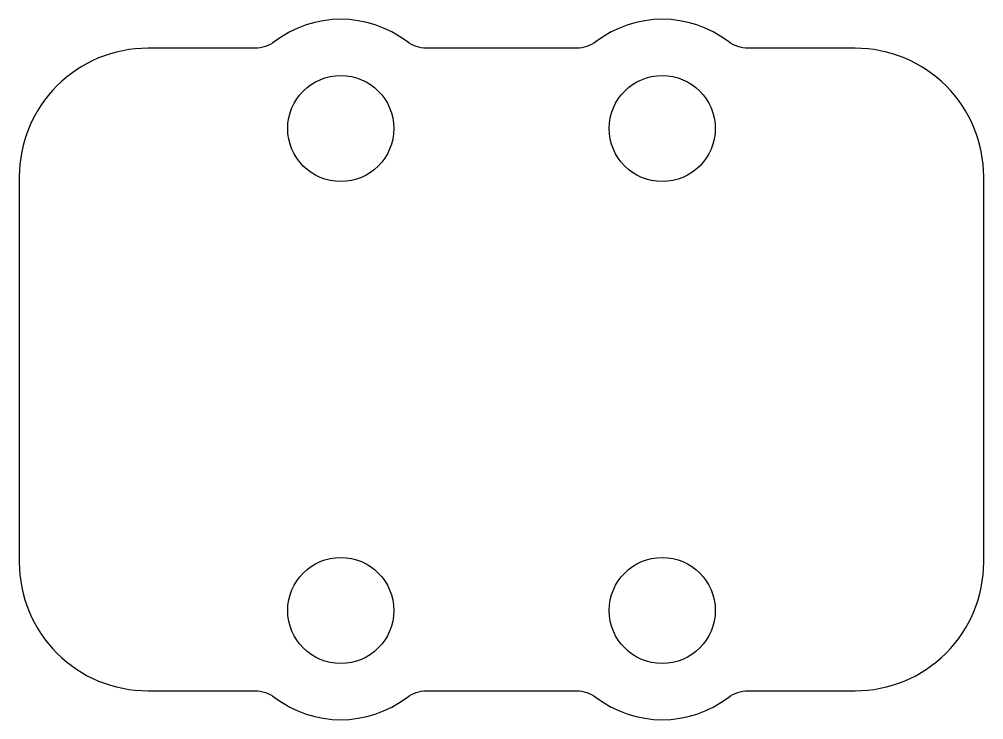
# Model space of a CAD drawing. Header units: millimetres. Extents: x -16.8 to 13.2, y -46.6 to -24.8.
import ezdxf

# ---------------------------------------------------------------- set-up
doc = ezdxf.new("R2010")
doc.units = ezdxf.units.MM
doc.layers.get('0').update_dxf_attribs({"linetype": 'CONTINUOUS'})

msp = doc.modelspace()

# ---------------------------------------------------------------- linework, layer by layer
msp.add_lwpolyline([(13.155, -41.738), (13.155, -29.738, 0.414214), (9.155, -25.738), (5.822, -25.738, -0.164212), (5.216, -25.533, 0.337526), (1.095, -25.533, -0.164212), (0.489, -25.738), (-4.178, -25.738, -0.164212), (-4.784, -25.533, 0.337526), (-8.905, -25.533, -0.164212), (-9.511, -25.738), (-12.845, -25.738, 0.414214), (-16.845, -29.738), (-16.845, -41.738, 0.414214), (-12.845, -45.738), (-9.511, -45.738, -0.164212), (-8.905, -45.942, 0.337526), (-4.784, -45.942, -0.164212), (-4.178, -45.738), (0.489, -45.738, -0.164212), (1.095, -45.942, 0.337526), (5.216, -45.942, -0.164212), (5.822, -45.738), (9.155, -45.738, 0.414214)], format="xyb", close=True)
for centre in [(-6.845, -28.238), (3.155, -28.238), (-6.845, -43.238), (3.155, -43.238)]:
    msp.add_circle(centre, 1.65)

doc.saveas('drawing.dxf')
